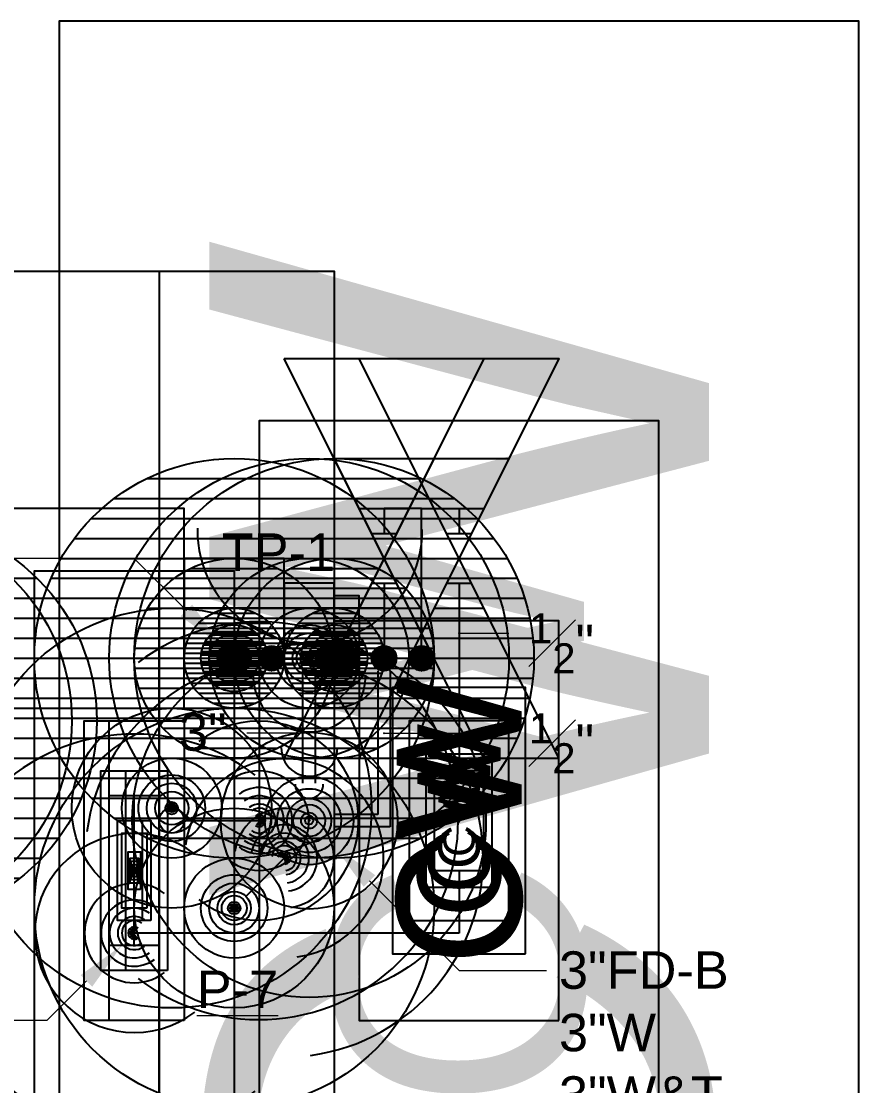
# Model space of a CAD drawing. Extents: x -6836 to 13740, y -142 to 3166.
# Drawn here: x 13639.4 to 13740, y 1196.7 to 1324.5 of the extents above; entities that cross this region are included whole.
import ezdxf
from ezdxf import colors
from ezdxf.entities.mleader import LeaderData, LeaderLine
from ezdxf.enums import TextEntityAlignment as Align
from ezdxf.math import Vec2, Vec3

# ---------------------------------------------------------------- set-up
doc = ezdxf.new("R2010")
doc.units = 0
doc.header["$LTSCALE"] = 18
doc.header["$MEASUREMENT"] = 0
doc.linetypes.add('VENT', pattern=[0.30000000000000004, 0.2, -0.1])
doc.layers.add('G-ANNO-TEXT', color=70, linetype='Continuous', lineweight=0)
for name, color, linetype in [('P-CW-N', 4, 'Continuous'), ('P-CW-N @ 1 (1)', 4, 'Continuous'), ('P-CW-N @ 1 (2)', 4, 'Continuous'), ('P-CW-N @ 12', 4, 'Continuous'), ('P-CW-N @ 128', 4, 'Continuous'), ('P-CW-N @ 16', 4, 'Continuous'), ('P-CW-N @ 192', 4, 'Continuous'), ('P-CW-N @ 2', 4, 'Continuous'), ('P-CW-N @ 24', 4, 'Continuous'), ('P-CW-N @ 384', 4, 'Continuous'), ('P-CW-N @ 4', 4, 'Continuous'), ('P-CW-N @ 48', 4, 'Continuous'), ('P-CW-N @ 64', 4, 'Continuous'), ('P-CW-N @ 768', 4, 'Continuous'), ('P-CW-N @ 8', 4, 'Continuous'), ('P-CW-N @ 96', 4, 'Continuous'), ('P-FIXT-N', 3, 'Continuous'), ('P-FIXT-N @ 1 (1)', 3, 'Continuous'), ('P-FIXT-N @ 1 (2)', 3, 'Continuous'), ('P-FIXT-N @ 12', 3, 'Continuous'), ('P-FIXT-N @ 128', 3, 'Continuous'), ('P-FIXT-N @ 16', 3, 'Continuous'), ('P-FIXT-N @ 192', 3, 'Continuous'), ('P-FIXT-N @ 2', 3, 'Continuous'), ('P-FIXT-N @ 24', 3, 'Continuous'), ('P-FIXT-N @ 384', 3, 'Continuous'), ('P-FIXT-N @ 4', 3, 'Continuous'), ('P-FIXT-N @ 48', 3, 'Continuous'), ('P-FIXT-N @ 64', 3, 'Continuous'), ('P-FIXT-N @ 768', 3, 'Continuous'), ('P-FIXT-N @ 8', 3, 'Continuous'), ('P-FIXT-N @ 96', 3, 'Continuous'), ('P-IW-N', 1, 'Continuous'), ('P-IW-N @ 1 (1)', 1, 'Continuous'), ('P-IW-N @ 1 (2)', 1, 'Continuous'), ('P-IW-N @ 12', 1, 'Continuous'), ('P-IW-N @ 128', 1, 'Continuous'), ('P-IW-N @ 16', 1, 'Continuous'), ('P-IW-N @ 192', 1, 'Continuous'), ('P-IW-N @ 2', 1, 'Continuous'), ('P-IW-N @ 24', 1, 'Continuous'), ('P-IW-N @ 384', 1, 'Continuous'), ('P-IW-N @ 4', 1, 'Continuous'), ('P-IW-N @ 48', 1, 'Continuous'), ('P-IW-N @ 64', 1, 'Continuous'), ('P-IW-N @ 768', 1, 'Continuous'), ('P-IW-N @ 8', 1, 'Continuous'), ('P-IW-N @ 96', 1, 'Continuous'), ('P-SAN-N', 6, 'Continuous'), ('P-SAN-N @ 1 (1)', 6, 'Continuous'), ('P-SAN-N @ 1 (2)', 6, 'Continuous'), ('P-SAN-N @ 12', 6, 'Continuous'), ('P-SAN-N @ 128', 6, 'Continuous'), ('P-SAN-N @ 16', 6, 'Continuous'), ('P-SAN-N @ 192', 6, 'Continuous'), ('P-SAN-N @ 2', 6, 'Continuous'), ('P-SAN-N @ 24', 6, 'Continuous'), ('P-SAN-N @ 384', 6, 'Continuous'), ('P-SAN-N @ 4', 6, 'Continuous'), ('P-SAN-N @ 48', 6, 'Continuous'), ('P-SAN-N @ 64', 6, 'Continuous'), ('P-SAN-N @ 768', 6, 'Continuous'), ('P-SAN-N @ 8', 6, 'Continuous'), ('P-SAN-N @ 96', 6, 'Continuous'), ('P-SANV-N', 5, 'VENT'), ('P-SANV-N @ 1 (1)', 5, 'VENT'), ('P-SANV-N @ 1 (2)', 5, 'VENT'), ('P-SANV-N @ 12', 5, 'VENT'), ('P-SANV-N @ 128', 5, 'VENT'), ('P-SANV-N @ 16', 5, 'VENT'), ('P-SANV-N @ 192', 5, 'VENT'), ('P-SANV-N @ 2', 5, 'VENT'), ('P-SANV-N @ 24', 5, 'VENT'), ('P-SANV-N @ 384', 5, 'VENT'), ('P-SANV-N @ 4', 5, 'VENT'), ('P-SANV-N @ 48', 5, 'VENT'), ('P-SANV-N @ 64', 5, 'VENT'), ('P-SANV-N @ 768', 5, 'VENT'), ('P-SANV-N @ 8', 5, 'VENT'), ('P-SANV-N @ 96', 5, 'VENT'), ('P-STRM-N', 2, 'Continuous'), ('P-STRM-N @ 1 (1)', 2, 'Continuous'), ('P-STRM-N @ 1 (2)', 2, 'Continuous'), ('P-STRM-N @ 12', 2, 'Continuous'), ('P-STRM-N @ 128', 2, 'Continuous'), ('P-STRM-N @ 16', 2, 'Continuous'), ('P-STRM-N @ 192', 2, 'Continuous'), ('P-STRM-N @ 2', 2, 'Continuous'), ('P-STRM-N @ 24', 2, 'Continuous'), ('P-STRM-N @ 384', 2, 'Continuous'), ('P-STRM-N @ 4', 2, 'Continuous'), ('P-STRM-N @ 48', 2, 'Continuous'), ('P-STRM-N @ 64', 2, 'Continuous'), ('P-STRM-N @ 768', 2, 'Continuous'), ('P-STRM-N @ 8', 2, 'Continuous'), ('P-STRM-N @ 96', 2, 'Continuous'), ('P-TP-N', 6, 'Continuous'), ('P-TP-N @ 1 (1)', 6, 'Continuous'), ('P-TP-N @ 1 (2)', 6, 'Continuous'), ('P-TP-N @ 12', 6, 'Continuous'), ('P-TP-N @ 128', 6, 'Continuous'), ('P-TP-N @ 16', 6, 'Continuous'), ('P-TP-N @ 192', 6, 'Continuous'), ('P-TP-N @ 2', 6, 'Continuous'), ('P-TP-N @ 24', 6, 'Continuous'), ('P-TP-N @ 384', 6, 'Continuous'), ('P-TP-N @ 4', 6, 'Continuous'), ('P-TP-N @ 48', 6, 'Continuous'), ('P-TP-N @ 64', 6, 'Continuous'), ('P-TP-N @ 768', 6, 'Continuous'), ('P-TP-N @ 8', 6, 'Continuous'), ('P-TP-N @ 96', 6, 'Continuous')]:
    doc.layers.add(name, color=color, linetype=linetype)
doc.styles.add('Arial', font='arial.ttf')
doc.styles.add('Arial Narrow', font='ARIALN.TTF')
doc.dimstyles.new('Loop048', dxfattribs={"dimscale": 0, "dimtxt": 0.09375, "dimasz": 0.03125, "dimexe": 0.0625, "dimexo": 0.0625, "dimgap": 0.09375, "dimtad": 1, "dimdec": 4, "dimzin": 3, "dimdsep": 46, "dimlunit": 4, "dimtxsty": 'Arial', "dimblk": 'OBLIQUE', "dimcen": 0.09375, "dimdle": 0.0625, "dimclrd": 256, "dimclre": 256, "dimclrt": 256, "dimadec": 4, "dimazin": 0, "dimtfac": 0.8, "dimtdec": 4, "dimtix": 1, "dimtofl": 0, "dimtmove": 1, "dimatfit": 0, "dimldrblk": 'LeaderNoteBlock', "dimfxl": 1, "dimfrac": 1, "dimtolj": 1, "dimtzin": 0, "dimlwd": -1, "dimlwe": -1, "dimarcsym": 0})

# ---------------------------------------------------------------- blocks, each defined once
blk = doc.blocks.new('*U36')
h = blk.add_hatch()
h.set_pattern_fill('ANSI31', color=256, scale=0.025, angle=135)
h.set_pattern_definition([(180, (0, 0), (-4.336808689942018e-19, -0.003125), [])])
edge = h.paths.add_edge_path()
edge.add_arc((-3.469446951953614e-18, -6.938893903907228e-18), 0.03125000000000001, 0, 360)
blk.add_circle((0, 0), 0.03125)
blk = doc.blocks.new('*U2567')
at = {"layer": 'P-SANV-N @ 1 (1)'}
blk.add_blockref('*U36', (13677, 1248), dxfattribs=at)
at = {"layer": 'P-SANV-N @ 1 (2)'}
blk.add_blockref('*U36', (13677, 1248), dxfattribs=at)
at = {"layer": 'P-SANV-N @ 12', "xscale": 12, "yscale": 12, "zscale": 12}
blk.add_blockref('*U36', (13677, 1248), dxfattribs=at)
at = {"layer": 'P-SANV-N @ 128', "xscale": 128, "yscale": 128, "zscale": 128}
blk.add_blockref('*U36', (13677, 1248), dxfattribs=at)
at = {"layer": 'P-SANV-N @ 16', "xscale": 16, "yscale": 16, "zscale": 16}
blk.add_blockref('*U36', (13677, 1248), dxfattribs=at)
at = {"layer": 'P-SANV-N @ 192', "xscale": 192, "yscale": 192, "zscale": 192}
blk.add_blockref('*U36', (13677, 1248), dxfattribs=at)
at = {"layer": 'P-SANV-N @ 2', "xscale": 2, "yscale": 2, "zscale": 2}
blk.add_blockref('*U36', (13677, 1248), dxfattribs=at)
at = {"layer": 'P-SANV-N @ 24', "xscale": 24, "yscale": 24, "zscale": 24}
blk.add_blockref('*U36', (13677, 1248), dxfattribs=at)
at = {"layer": 'P-SANV-N @ 384', "xscale": 384, "yscale": 384, "zscale": 384}
blk.add_blockref('*U36', (13677, 1248), dxfattribs=at)
at = {"layer": 'P-SANV-N @ 4', "xscale": 4, "yscale": 4, "zscale": 4}
blk.add_blockref('*U36', (13677, 1248), dxfattribs=at)
at = {"layer": 'P-SANV-N @ 48', "xscale": 48, "yscale": 48, "zscale": 48}
blk.add_blockref('*U36', (13678.5, 1248), dxfattribs=at)
at = {"layer": 'P-SANV-N @ 64', "xscale": 64, "yscale": 64, "zscale": 64}
blk.add_blockref('*U36', (13677, 1248), dxfattribs=at)
at = {"layer": 'P-SANV-N @ 768', "xscale": 768, "yscale": 768, "zscale": 768}
blk.add_blockref('*U36', (13677, 1248), dxfattribs=at)
at = {"layer": 'P-SANV-N @ 8', "xscale": 8, "yscale": 8, "zscale": 8}
blk.add_blockref('*U36', (13677, 1248), dxfattribs=at)
at = {"layer": 'P-SANV-N @ 96', "xscale": 96, "yscale": 96, "zscale": 96}
blk.add_blockref('*U36', (13677, 1248), dxfattribs=at)
blk = doc.blocks.new('*U2568')
at = {"layer": 'P-SAN-N @ 1 (1)'}
blk.add_blockref('*U36', (13665, 1248), dxfattribs=at)
at = {"layer": 'P-SAN-N @ 1 (2)'}
blk.add_blockref('*U36', (13665, 1248), dxfattribs=at)
at = {"layer": 'P-SAN-N @ 12', "xscale": 12, "yscale": 12, "zscale": 12}
blk.add_blockref('*U36', (13665, 1248), dxfattribs=at)
at = {"layer": 'P-SAN-N @ 128', "xscale": 128, "yscale": 128, "zscale": 128}
blk.add_blockref('*U36', (13665, 1248), dxfattribs=at)
at = {"layer": 'P-SAN-N @ 16', "xscale": 16, "yscale": 16, "zscale": 16}
blk.add_blockref('*U36', (13665, 1248), dxfattribs=at)
at = {"layer": 'P-SAN-N @ 192', "xscale": 192, "yscale": 192, "zscale": 192}
blk.add_blockref('*U36', (13665, 1248), dxfattribs=at)
at = {"layer": 'P-SAN-N @ 2', "xscale": 2, "yscale": 2, "zscale": 2}
blk.add_blockref('*U36', (13665, 1248), dxfattribs=at)
at = {"layer": 'P-SAN-N @ 24', "xscale": 24, "yscale": 24, "zscale": 24}
blk.add_blockref('*U36', (13665, 1248), dxfattribs=at)
at = {"layer": 'P-SAN-N @ 384', "xscale": 384, "yscale": 384, "zscale": 384}
blk.add_blockref('*U36', (13665, 1248), dxfattribs=at)
at = {"layer": 'P-SAN-N @ 4', "xscale": 4, "yscale": 4, "zscale": 4}
blk.add_blockref('*U36', (13665, 1248), dxfattribs=at)
at = {"layer": 'P-SAN-N @ 48', "xscale": 48, "yscale": 48, "zscale": 48}
blk.add_blockref('*U36', (13669.5, 1248), dxfattribs=at)
at = {"layer": 'P-SAN-N @ 64', "xscale": 64, "yscale": 64, "zscale": 64}
blk.add_blockref('*U36', (13665, 1248), dxfattribs=at)
at = {"layer": 'P-SAN-N @ 768', "xscale": 768, "yscale": 768, "zscale": 768}
blk.add_blockref('*U36', (13665, 1248), dxfattribs=at)
at = {"layer": 'P-SAN-N @ 8', "xscale": 8, "yscale": 8, "zscale": 8}
blk.add_blockref('*U36', (13665, 1248), dxfattribs=at)
at = {"layer": 'P-SAN-N @ 96', "xscale": 96, "yscale": 96, "zscale": 96}
blk.add_blockref('*U36', (13665, 1248), dxfattribs=at)
blk = doc.blocks.new('*U2569')
at = {"layer": 'P-CW-N @ 1 (1)'}
blk.add_blockref('*U36', (13624.5, 1240.5), dxfattribs=at)
at = {"layer": 'P-CW-N @ 1 (2)'}
blk.add_blockref('*U36', (13624.5, 1240.5), dxfattribs=at)
at = {"layer": 'P-CW-N @ 12', "xscale": 12, "yscale": 12, "zscale": 12}
blk.add_blockref('*U36', (13624.5, 1240.5), dxfattribs=at)
at = {"layer": 'P-CW-N @ 128', "xscale": 128, "yscale": 128, "zscale": 128}
blk.add_blockref('*U36', (13624.5, 1240.5), dxfattribs=at)
at = {"layer": 'P-CW-N @ 16', "xscale": 16, "yscale": 16, "zscale": 16}
blk.add_blockref('*U36', (13624.5, 1240.5), dxfattribs=at)
at = {"layer": 'P-CW-N @ 192', "xscale": 192, "yscale": 192, "zscale": 192}
blk.add_blockref('*U36', (13624.5, 1240.5), dxfattribs=at)
at = {"layer": 'P-CW-N @ 2', "xscale": 2, "yscale": 2, "zscale": 2}
blk.add_blockref('*U36', (13624.5, 1240.5), dxfattribs=at)
at = {"layer": 'P-CW-N @ 24', "xscale": 24, "yscale": 24, "zscale": 24}
blk.add_blockref('*U36', (13624.5, 1240.5), dxfattribs=at)
at = {"layer": 'P-CW-N @ 384', "xscale": 384, "yscale": 384, "zscale": 384}
blk.add_blockref('*U36', (13624.5, 1240.5), dxfattribs=at)
at = {"layer": 'P-CW-N @ 4', "xscale": 4, "yscale": 4, "zscale": 4}
blk.add_blockref('*U36', (13624.5, 1240.5), dxfattribs=at)
at = {"layer": 'P-CW-N @ 48', "xscale": 48, "yscale": 48, "zscale": 48}
blk.add_blockref('*U36', (13687.5, 1248), dxfattribs=at)
at = {"layer": 'P-CW-N @ 64', "xscale": 64, "yscale": 64, "zscale": 64}
blk.add_blockref('*U36', (13624.5, 1240.5), dxfattribs=at)
at = {"layer": 'P-CW-N @ 768', "xscale": 768, "yscale": 768, "zscale": 768}
blk.add_blockref('*U36', (13624.5, 1240.5), dxfattribs=at)
at = {"layer": 'P-CW-N @ 8', "xscale": 8, "yscale": 8, "zscale": 8}
blk.add_blockref('*U36', (13624.5, 1240.5), dxfattribs=at)
at = {"layer": 'P-CW-N @ 96', "xscale": 96, "yscale": 96, "zscale": 96}
blk.add_blockref('*U36', (13624.5, 1240.5), dxfattribs=at)
blk = doc.blocks.new('*U2570')
at = {"layer": 'P-STRM-N @ 1 (1)'}
blk.add_blockref('*U36', (13665, 1248), dxfattribs=at)
at = {"layer": 'P-STRM-N @ 1 (2)'}
blk.add_blockref('*U36', (13665, 1248), dxfattribs=at)
at = {"layer": 'P-STRM-N @ 12', "xscale": 12, "yscale": 12, "zscale": 12}
blk.add_blockref('*U36', (13665, 1248), dxfattribs=at)
at = {"layer": 'P-STRM-N @ 128', "xscale": 128, "yscale": 128, "zscale": 128}
blk.add_blockref('*U36', (13665, 1248), dxfattribs=at)
at = {"layer": 'P-STRM-N @ 16', "xscale": 16, "yscale": 16, "zscale": 16}
blk.add_blockref('*U36', (13665, 1248), dxfattribs=at)
at = {"layer": 'P-STRM-N @ 192', "xscale": 192, "yscale": 192, "zscale": 192}
blk.add_blockref('*U36', (13665, 1248), dxfattribs=at)
at = {"layer": 'P-STRM-N @ 2', "xscale": 2, "yscale": 2, "zscale": 2}
blk.add_blockref('*U36', (13665, 1248), dxfattribs=at)
at = {"layer": 'P-STRM-N @ 24', "xscale": 24, "yscale": 24, "zscale": 24}
blk.add_blockref('*U36', (13665, 1248), dxfattribs=at)
at = {"layer": 'P-STRM-N @ 384', "xscale": 384, "yscale": 384, "zscale": 384}
blk.add_blockref('*U36', (13665, 1248), dxfattribs=at)
at = {"layer": 'P-STRM-N @ 4', "xscale": 4, "yscale": 4, "zscale": 4}
blk.add_blockref('*U36', (13665, 1248), dxfattribs=at)
at = {"layer": 'P-STRM-N @ 48', "xscale": 48, "yscale": 48, "zscale": 48}
blk.add_blockref('*U36', (13665, 1248), dxfattribs=at)
at = {"layer": 'P-STRM-N @ 64', "xscale": 64, "yscale": 64, "zscale": 64}
blk.add_blockref('*U36', (13665, 1248), dxfattribs=at)
at = {"layer": 'P-STRM-N @ 768', "xscale": 768, "yscale": 768, "zscale": 768}
blk.add_blockref('*U36', (13665, 1248), dxfattribs=at)
at = {"layer": 'P-STRM-N @ 8', "xscale": 8, "yscale": 8, "zscale": 8}
blk.add_blockref('*U36', (13665, 1248), dxfattribs=at)
at = {"layer": 'P-STRM-N @ 96', "xscale": 96, "yscale": 96, "zscale": 96}
blk.add_blockref('*U36', (13665, 1248), dxfattribs=at)
blk = doc.blocks.new('*U41')
blk.add_circle((0, 0), 0.03125)
blk = doc.blocks.new('*U2571')
at = {"layer": 'P-SAN-N @ 1 (1)'}
blk.add_blockref('*U41', (13674, 1248), dxfattribs=at)
at = {"layer": 'P-SAN-N @ 1 (2)'}
blk.add_blockref('*U41', (13674, 1248), dxfattribs=at)
at = {"layer": 'P-SAN-N @ 12', "xscale": 12, "yscale": 12, "zscale": 12}
blk.add_blockref('*U41', (13674, 1248), dxfattribs=at)
at = {"layer": 'P-SAN-N @ 128', "xscale": 128, "yscale": 128, "zscale": 128}
blk.add_blockref('*U41', (13674, 1248), dxfattribs=at)
at = {"layer": 'P-SAN-N @ 16', "xscale": 16, "yscale": 16, "zscale": 16}
blk.add_blockref('*U41', (13674, 1248), dxfattribs=at)
at = {"layer": 'P-SAN-N @ 192', "xscale": 192, "yscale": 192, "zscale": 192}
blk.add_blockref('*U41', (13674, 1248), dxfattribs=at)
at = {"layer": 'P-SAN-N @ 2', "xscale": 2, "yscale": 2, "zscale": 2}
blk.add_blockref('*U41', (13674, 1248), dxfattribs=at)
at = {"layer": 'P-SAN-N @ 24', "xscale": 24, "yscale": 24, "zscale": 24}
blk.add_blockref('*U41', (13674, 1248), dxfattribs=at)
at = {"layer": 'P-SAN-N @ 384', "xscale": 384, "yscale": 384, "zscale": 384}
blk.add_blockref('*U41', (13674, 1248), dxfattribs=at)
at = {"layer": 'P-SAN-N @ 4', "xscale": 4, "yscale": 4, "zscale": 4}
blk.add_blockref('*U41', (13674, 1248), dxfattribs=at)
at = {"layer": 'P-SAN-N @ 48', "xscale": 48, "yscale": 48, "zscale": 48}
blk.add_blockref('*U41', (13674, 1248), dxfattribs=at)
at = {"layer": 'P-SAN-N @ 64', "xscale": 64, "yscale": 64, "zscale": 64}
blk.add_blockref('*U41', (13674, 1248), dxfattribs=at)
at = {"layer": 'P-SAN-N @ 768', "xscale": 768, "yscale": 768, "zscale": 768}
blk.add_blockref('*U41', (13674, 1248), dxfattribs=at)
at = {"layer": 'P-SAN-N @ 8', "xscale": 8, "yscale": 8, "zscale": 8}
blk.add_blockref('*U41', (13674, 1248), dxfattribs=at)
at = {"layer": 'P-SAN-N @ 96', "xscale": 96, "yscale": 96, "zscale": 96}
blk.add_blockref('*U41', (13674, 1248), dxfattribs=at)
blk = doc.blocks.new('*U77')
at = {"linetype": 'Continuous'}
blk.add_circle((0, 0), 0.05530674364832543, dxfattribs=at)
at = {"color": 7, "linetype": 'Continuous'}
blk.add_circle((0, 0), 0.01, dxfattribs=at)
at = {"linetype": 'Continuous'}
blk.add_arc((0.09071332113109419, -0.0002171864726978461), 0.03515625, 88.77827234710062, 270.5138053118596, dxfattribs=at)
blk = doc.blocks.new('*U2572')
at = {"layer": 'P-SAN-N @ 1 (1)', "rotation": 89.99999999999999}
blk.add_blockref('*U77', (13674, 1228.5), dxfattribs=at)
at = {"layer": 'P-SAN-N @ 192', "xscale": 192, "yscale": 192, "zscale": 192, "rotation": 89.99999999999999}
blk.add_blockref('*U77', (13674, 1228.5), dxfattribs=at)
at = {"layer": 'P-SAN-N @ 384', "xscale": 384, "yscale": 384, "zscale": 384, "rotation": 89.99999999999999}
blk.add_blockref('*U77', (13674, 1228.5), dxfattribs=at)
at = {"layer": 'P-SAN-N @ 48', "xscale": 48, "yscale": 48, "zscale": 48, "rotation": 90}
blk.add_blockref('*U77', (13674, 1228.5), dxfattribs=at)
at = {"layer": 'P-SAN-N @ 96', "xscale": 96, "yscale": 96, "zscale": 96, "rotation": 89.99999999999999}
blk.add_blockref('*U77', (13674, 1228.5), dxfattribs=at)
blk = doc.blocks.new('*U79')
h = blk.add_hatch()
h.set_pattern_fill('_USER', scale=0.03125, pattern_type=0)
h.set_pattern_definition([(0, (-0.09375, -0.03125), (0, 0.03125), [])])
h.paths.add_polyline_path([(0.09375, 0.03125), (-0.09375, 0.03125), (-0.09375, -0.03125), (0.09375, -0.03125)])
blk.add_lwpolyline([(-0.09375, -0.03125), (-0.09375, 0.03125), (0.09375, 0.03125), (0.09375, -0.03125), (-0.09375, -0.03125)])
blk = doc.blocks.new('*U2573')
at = {"layer": 'P-FIXT-N @ 1 (1)', "rotation": 90}
blk.add_blockref('*U79', (13653, 1222.5), dxfattribs=at)
at = {"layer": 'P-FIXT-N @ 1 (2)', "rotation": 89.99999999999999}
blk.add_blockref('*U79', (13653, 1222.5), dxfattribs=at)
at = {"layer": 'P-FIXT-N @ 12', "xscale": 12, "yscale": 12, "zscale": 12, "rotation": 89.99999999999999}
blk.add_blockref('*U79', (13653, 1222.5), dxfattribs=at)
at = {"layer": 'P-FIXT-N @ 128', "xscale": 128, "yscale": 128, "zscale": 128, "rotation": 89.99999999999999}
blk.add_blockref('*U79', (13653, 1222.5), dxfattribs=at)
at = {"layer": 'P-FIXT-N @ 16', "xscale": 16, "yscale": 16, "zscale": 16, "rotation": 89.99999999999999}
blk.add_blockref('*U79', (13653, 1222.5), dxfattribs=at)
at = {"layer": 'P-FIXT-N @ 192', "xscale": 192.0000000000001, "yscale": 192.0000000000001, "zscale": 192.0000000000001, "rotation": 89.99999999999999}
blk.add_blockref('*U79', (13653, 1222.5), dxfattribs=at)
at = {"layer": 'P-FIXT-N @ 2', "xscale": 2, "yscale": 2, "zscale": 2, "rotation": 89.99999999999999}
blk.add_blockref('*U79', (13653, 1222.5), dxfattribs=at)
at = {"layer": 'P-FIXT-N @ 24', "xscale": 24.00000000000001, "yscale": 24.00000000000001, "zscale": 24.00000000000001, "rotation": 89.99999999999999}
blk.add_blockref('*U79', (13653, 1222.5), dxfattribs=at)
at = {"layer": 'P-FIXT-N @ 384', "xscale": 384.0000000000001, "yscale": 384.0000000000001, "zscale": 384.0000000000001, "rotation": 89.99999999999999}
blk.add_blockref('*U79', (13653, 1222.5), dxfattribs=at)
at = {"layer": 'P-FIXT-N @ 4', "xscale": 4.000000000000001, "yscale": 4.000000000000001, "zscale": 4.000000000000001, "rotation": 89.99999999999999}
blk.add_blockref('*U79', (13653, 1222.5), dxfattribs=at)
at = {"layer": 'P-FIXT-N @ 48', "xscale": 48.00000000000001, "yscale": 48.00000000000001, "zscale": 48.00000000000001, "rotation": 89.99999999999999}
blk.add_blockref('*U79', (13653, 1222.5), dxfattribs=at)
at = {"layer": 'P-FIXT-N @ 64', "xscale": 64.00000000000001, "yscale": 64.00000000000001, "zscale": 64.00000000000001, "rotation": 89.99999999999999}
blk.add_blockref('*U79', (13653, 1222.5), dxfattribs=at)
at = {"layer": 'P-FIXT-N @ 768', "xscale": 768.0000000000002, "yscale": 768.0000000000002, "zscale": 768.0000000000002, "rotation": 89.99999999999999}
blk.add_blockref('*U79', (13653, 1222.5), dxfattribs=at)
at = {"layer": 'P-FIXT-N @ 8', "xscale": 8.000000000000002, "yscale": 8.000000000000002, "zscale": 8.000000000000002, "rotation": 89.99999999999999}
blk.add_blockref('*U79', (13653, 1222.5), dxfattribs=at)
at = {"layer": 'P-FIXT-N @ 96', "xscale": 96.00000000000003, "yscale": 96.00000000000003, "zscale": 96.00000000000003, "rotation": 89.99999999999999}
blk.add_blockref('*U79', (13653, 1222.5), dxfattribs=at)
blk = doc.blocks.new('*U3')
at = {"linetype": 'Continuous'}
blk.add_arc((0, 0), 0.03111555437015312, 232.5669694738212, 127.4330305261797, dxfattribs=at)
blk = doc.blocks.new('*U2574')
at = {"layer": 'P-CW-N @ 1 (1)', "rotation": 180}
blk.add_blockref('*U3', (13653, 1215), dxfattribs=at)
at = {"layer": 'P-CW-N @ 1 (2)', "rotation": 180}
blk.add_blockref('*U3', (13653, 1215), dxfattribs=at)
at = {"layer": 'P-CW-N @ 12', "xscale": 12, "yscale": 12, "zscale": 12, "rotation": 180}
blk.add_blockref('*U3', (13653, 1215), dxfattribs=at)
at = {"layer": 'P-CW-N @ 128', "xscale": 128, "yscale": 128, "zscale": 128, "rotation": 180}
blk.add_blockref('*U3', (13653, 1215), dxfattribs=at)
at = {"layer": 'P-CW-N @ 16', "xscale": 16, "yscale": 16, "zscale": 16, "rotation": 180}
blk.add_blockref('*U3', (13653, 1215), dxfattribs=at)
at = {"layer": 'P-CW-N @ 192', "xscale": 192, "yscale": 192, "zscale": 192, "rotation": 180}
blk.add_blockref('*U3', (13653, 1215), dxfattribs=at)
at = {"layer": 'P-CW-N @ 2', "xscale": 2, "yscale": 2, "zscale": 2, "rotation": 180}
blk.add_blockref('*U3', (13653, 1215), dxfattribs=at)
at = {"layer": 'P-CW-N @ 24', "xscale": 24, "yscale": 24, "zscale": 24, "rotation": 180}
blk.add_blockref('*U3', (13653, 1215), dxfattribs=at)
at = {"layer": 'P-CW-N @ 384', "xscale": 384, "yscale": 384, "zscale": 384, "rotation": 180}
blk.add_blockref('*U3', (13653, 1215), dxfattribs=at)
at = {"layer": 'P-CW-N @ 4', "xscale": 4, "yscale": 4, "zscale": 4, "rotation": 180}
blk.add_blockref('*U3', (13653, 1215), dxfattribs=at)
at = {"layer": 'P-CW-N @ 48', "xscale": 48, "yscale": 48, "zscale": 48, "rotation": 180}
blk.add_blockref('*U3', (13653, 1215), dxfattribs=at)
at = {"layer": 'P-CW-N @ 64', "xscale": 64, "yscale": 64, "zscale": 64, "rotation": 180}
blk.add_blockref('*U3', (13653, 1215), dxfattribs=at)
at = {"layer": 'P-CW-N @ 768', "xscale": 768, "yscale": 768, "zscale": 768, "rotation": 180}
blk.add_blockref('*U3', (13653, 1215), dxfattribs=at)
at = {"layer": 'P-CW-N @ 8', "xscale": 8, "yscale": 8, "zscale": 8, "rotation": 180}
blk.add_blockref('*U3', (13653, 1215), dxfattribs=at)
at = {"layer": 'P-CW-N @ 96', "xscale": 96, "yscale": 96, "zscale": 96, "rotation": 180}
blk.add_blockref('*U3', (13653, 1215), dxfattribs=at)
blk = doc.blocks.new('*U2575')
at = {"layer": 'P-TP-N @ 1 (1)'}
blk.add_blockref('*U36', (13621.5, 1240.5), dxfattribs=at)
at = {"layer": 'P-TP-N @ 1 (2)'}
blk.add_blockref('*U36', (13621.5, 1240.5), dxfattribs=at)
at = {"layer": 'P-TP-N @ 12', "xscale": 12, "yscale": 12, "zscale": 12}
blk.add_blockref('*U36', (13621.5, 1240.5), dxfattribs=at)
at = {"layer": 'P-TP-N @ 128', "xscale": 128, "yscale": 128, "zscale": 128}
blk.add_blockref('*U36', (13621.5, 1240.5), dxfattribs=at)
at = {"layer": 'P-TP-N @ 16', "xscale": 16, "yscale": 16, "zscale": 16}
blk.add_blockref('*U36', (13621.5, 1240.5), dxfattribs=at)
at = {"layer": 'P-TP-N @ 192', "xscale": 192, "yscale": 192, "zscale": 192}
blk.add_blockref('*U36', (13621.5, 1240.5), dxfattribs=at)
at = {"layer": 'P-TP-N @ 2', "xscale": 2, "yscale": 2, "zscale": 2}
blk.add_blockref('*U36', (13621.5, 1240.5), dxfattribs=at)
at = {"layer": 'P-TP-N @ 24', "xscale": 24, "yscale": 24, "zscale": 24}
blk.add_blockref('*U36', (13621.5, 1240.5), dxfattribs=at)
at = {"layer": 'P-TP-N @ 384', "xscale": 384, "yscale": 384, "zscale": 384}
blk.add_blockref('*U36', (13621.5, 1240.5), dxfattribs=at)
at = {"layer": 'P-TP-N @ 4', "xscale": 4, "yscale": 4, "zscale": 4}
blk.add_blockref('*U36', (13621.5, 1240.5), dxfattribs=at)
at = {"layer": 'P-TP-N @ 48', "xscale": 48, "yscale": 48, "zscale": 48}
blk.add_blockref('*U36', (13683, 1248), dxfattribs=at)
at = {"layer": 'P-TP-N @ 64', "xscale": 64, "yscale": 64, "zscale": 64}
blk.add_blockref('*U36', (13621.5, 1240.5), dxfattribs=at)
at = {"layer": 'P-TP-N @ 768', "xscale": 768, "yscale": 768, "zscale": 768}
blk.add_blockref('*U36', (13621.5, 1240.5), dxfattribs=at)
at = {"layer": 'P-TP-N @ 8', "xscale": 8, "yscale": 8, "zscale": 8}
blk.add_blockref('*U36', (13621.5, 1240.5), dxfattribs=at)
at = {"layer": 'P-TP-N @ 96', "xscale": 96, "yscale": 96, "zscale": 96}
blk.add_blockref('*U36', (13621.5, 1240.5), dxfattribs=at)
blk = doc.blocks.new('PLMB BALL VALVES')
at = {"linetype": 'Continuous'}
blk.add_lwpolyline([(-0.06249999999977263, -0.03124999999991473), (-0.06249999999977263, 0.03124999999991463), (0.0625, -0.03124999999991473), (0.0625, 0.03124999999991472), (-0.06249999999977263, -0.03124999999991473)], dxfattribs=at)
blk = doc.blocks.new('*U2576')
at = {"layer": 'P-CW-N @ 1 (1)', "rotation": 270}
blk.add_blockref('PLMB BALL VALVES', (13683, 1260), dxfattribs=at)
at = {"layer": 'P-CW-N @ 192', "xscale": 192, "yscale": 192, "zscale": 192, "rotation": 270}
blk.add_blockref('PLMB BALL VALVES', (13683, 1260), dxfattribs=at)
at = {"layer": 'P-CW-N @ 384', "xscale": 384, "yscale": 384, "zscale": 384, "rotation": 270}
blk.add_blockref('PLMB BALL VALVES', (13683, 1260), dxfattribs=at)
at = {"layer": 'P-CW-N @ 48', "xscale": 48, "yscale": 48, "zscale": 48, "rotation": 270}
blk.add_blockref('PLMB BALL VALVES', (13683, 1260), dxfattribs=at)
at = {"layer": 'P-CW-N @ 96', "xscale": 96, "yscale": 96, "zscale": 96, "rotation": 270}
blk.add_blockref('PLMB BALL VALVES', (13683, 1260), dxfattribs=at)
blk = doc.blocks.new('*U2577')
at = {"layer": 'P-CW-N @ 1 (1)', "rotation": 270}
blk.add_blockref('PLMB BALL VALVES', (13692, 1260), dxfattribs=at)
at = {"layer": 'P-CW-N @ 192', "xscale": 192, "yscale": 192, "zscale": 192, "rotation": 270}
blk.add_blockref('PLMB BALL VALVES', (13692, 1260), dxfattribs=at)
at = {"layer": 'P-CW-N @ 384', "xscale": 384, "yscale": 384, "zscale": 384, "rotation": 270}
blk.add_blockref('PLMB BALL VALVES', (13692, 1260), dxfattribs=at)
at = {"layer": 'P-CW-N @ 48', "xscale": 48, "yscale": 48, "zscale": 48, "rotation": 270}
blk.add_blockref('PLMB BALL VALVES', (13692, 1260), dxfattribs=at)
at = {"layer": 'P-CW-N @ 96', "xscale": 96, "yscale": 96, "zscale": 96, "rotation": 270}
blk.add_blockref('PLMB BALL VALVES', (13692, 1260), dxfattribs=at)
blk = doc.blocks.new('Flow Switch')
at = {"linetype": 'Continuous'}
blk.add_line((0, 0), (0, 0.0625), dxfattribs=at)
blk.add_lwpolyline([(-0.03125, 0.125), (-0.03125, 0.0625), (0.03125, 0.0625), (0.03125, 0.125)], close=True, dxfattribs=at)
at = {"layer": 'G-ANNO-TEXT', "style": 'Arial Narrow', "flags": 12}
blk.add_attdef('X', (0.05045124232403764, 0.0625), '', height=0.078125, dxfattribs=at)
blk = doc.blocks.new('*U2578')
at = {"layer": 'P-CW-N @ 1 (1)', "rotation": 89.99999999999999}
blk.add_blockref('Flow Switch', (13683, 1254), dxfattribs=at)
at = {"layer": 'P-CW-N @ 192', "xscale": 192, "yscale": 192, "zscale": 192, "rotation": 89.99999999999999}
blk.add_blockref('Flow Switch', (13683, 1254), dxfattribs=at)
at = {"layer": 'P-CW-N @ 384', "xscale": 384, "yscale": 384, "zscale": 384, "rotation": 89.99999999999999}
blk.add_blockref('Flow Switch', (13683, 1254), dxfattribs=at)
at = {"layer": 'P-CW-N @ 48', "xscale": 48, "yscale": 48, "zscale": 48, "rotation": 90}
blk.add_blockref('Flow Switch', (13683, 1254), dxfattribs=at)
at = {"layer": 'P-CW-N @ 96', "xscale": 96, "yscale": 96, "zscale": 96, "rotation": 89.99999999999999}
blk.add_blockref('Flow Switch', (13683, 1254), dxfattribs=at)
blk = doc.blocks.new('*U2579')
at = {"layer": 'P-IW-N @ 1 (1)'}
blk.add_blockref('*U41', (13665, 1218), dxfattribs=at)
at = {"layer": 'P-IW-N @ 1 (2)'}
blk.add_blockref('*U41', (13665, 1218), dxfattribs=at)
at = {"layer": 'P-IW-N @ 12', "xscale": 12, "yscale": 12, "zscale": 12}
blk.add_blockref('*U41', (13665, 1218), dxfattribs=at)
at = {"layer": 'P-IW-N @ 128', "xscale": 128, "yscale": 128, "zscale": 128}
blk.add_blockref('*U41', (13665, 1218), dxfattribs=at)
at = {"layer": 'P-IW-N @ 16', "xscale": 16, "yscale": 16, "zscale": 16}
blk.add_blockref('*U41', (13665, 1218), dxfattribs=at)
at = {"layer": 'P-IW-N @ 192', "xscale": 192, "yscale": 192, "zscale": 192}
blk.add_blockref('*U41', (13665, 1218), dxfattribs=at)
at = {"layer": 'P-IW-N @ 2', "xscale": 2, "yscale": 2, "zscale": 2}
blk.add_blockref('*U41', (13665, 1218), dxfattribs=at)
at = {"layer": 'P-IW-N @ 24', "xscale": 24, "yscale": 24, "zscale": 24}
blk.add_blockref('*U41', (13665, 1218), dxfattribs=at)
at = {"layer": 'P-IW-N @ 384', "xscale": 384, "yscale": 384, "zscale": 384}
blk.add_blockref('*U41', (13665, 1218), dxfattribs=at)
at = {"layer": 'P-IW-N @ 4', "xscale": 4, "yscale": 4, "zscale": 4}
blk.add_blockref('*U41', (13665, 1218), dxfattribs=at)
at = {"layer": 'P-IW-N @ 48', "xscale": 48, "yscale": 48, "zscale": 48}
blk.add_blockref('*U41', (13665, 1218), dxfattribs=at)
at = {"layer": 'P-IW-N @ 64', "xscale": 64, "yscale": 64, "zscale": 64}
blk.add_blockref('*U41', (13665, 1218), dxfattribs=at)
at = {"layer": 'P-IW-N @ 768', "xscale": 768, "yscale": 768, "zscale": 768}
blk.add_blockref('*U41', (13665, 1218), dxfattribs=at)
at = {"layer": 'P-IW-N @ 8', "xscale": 8, "yscale": 8, "zscale": 8}
blk.add_blockref('*U41', (13665, 1218), dxfattribs=at)
at = {"layer": 'P-IW-N @ 96', "xscale": 96, "yscale": 96, "zscale": 96}
blk.add_blockref('*U41', (13665, 1218), dxfattribs=at)
blk = doc.blocks.new('*U2580')
at = {"layer": 'P-IW-N @ 1 (1)'}
blk.add_blockref('*U41', (13657.5, 1230), dxfattribs=at)
at = {"layer": 'P-IW-N @ 1 (2)'}
blk.add_blockref('*U41', (13657.5, 1230), dxfattribs=at)
at = {"layer": 'P-IW-N @ 12', "xscale": 12, "yscale": 12, "zscale": 12}
blk.add_blockref('*U41', (13657.5, 1230), dxfattribs=at)
at = {"layer": 'P-IW-N @ 128', "xscale": 128, "yscale": 128, "zscale": 128}
blk.add_blockref('*U41', (13657.5, 1230), dxfattribs=at)
at = {"layer": 'P-IW-N @ 16', "xscale": 16, "yscale": 16, "zscale": 16}
blk.add_blockref('*U41', (13657.5, 1230), dxfattribs=at)
at = {"layer": 'P-IW-N @ 192', "xscale": 192, "yscale": 192, "zscale": 192}
blk.add_blockref('*U41', (13657.5, 1230), dxfattribs=at)
at = {"layer": 'P-IW-N @ 2', "xscale": 2, "yscale": 2, "zscale": 2}
blk.add_blockref('*U41', (13657.5, 1230), dxfattribs=at)
at = {"layer": 'P-IW-N @ 24', "xscale": 24, "yscale": 24, "zscale": 24}
blk.add_blockref('*U41', (13657.5, 1230), dxfattribs=at)
at = {"layer": 'P-IW-N @ 384', "xscale": 384, "yscale": 384, "zscale": 384}
blk.add_blockref('*U41', (13657.5, 1230), dxfattribs=at)
at = {"layer": 'P-IW-N @ 4', "xscale": 4, "yscale": 4, "zscale": 4}
blk.add_blockref('*U41', (13657.5, 1230), dxfattribs=at)
at = {"layer": 'P-IW-N @ 48', "xscale": 48, "yscale": 48, "zscale": 48}
blk.add_blockref('*U41', (13657.5, 1228.5), dxfattribs=at)
at = {"layer": 'P-IW-N @ 64', "xscale": 64, "yscale": 64, "zscale": 64}
blk.add_blockref('*U41', (13657.5, 1230), dxfattribs=at)
at = {"layer": 'P-IW-N @ 768', "xscale": 768, "yscale": 768, "zscale": 768}
blk.add_blockref('*U41', (13657.5, 1230), dxfattribs=at)
at = {"layer": 'P-IW-N @ 8', "xscale": 8, "yscale": 8, "zscale": 8}
blk.add_blockref('*U41', (13657.5, 1230), dxfattribs=at)
at = {"layer": 'P-IW-N @ 96', "xscale": 96, "yscale": 96, "zscale": 96}
blk.add_blockref('*U41', (13657.5, 1230), dxfattribs=at)
blk = doc.blocks.new('*U2581')
at = {"layer": 'P-IW-N @ 1 (1)'}
blk.add_blockref('*U3', (13668, 1228.5), dxfattribs=at)
at = {"layer": 'P-IW-N @ 1 (2)'}
blk.add_blockref('*U3', (13668, 1228.5), dxfattribs=at)
at = {"layer": 'P-IW-N @ 12', "xscale": 12, "yscale": 12, "zscale": 12}
blk.add_blockref('*U3', (13668, 1228.5), dxfattribs=at)
at = {"layer": 'P-IW-N @ 128', "xscale": 128, "yscale": 128, "zscale": 128}
blk.add_blockref('*U3', (13668, 1228.5), dxfattribs=at)
at = {"layer": 'P-IW-N @ 16', "xscale": 16, "yscale": 16, "zscale": 16}
blk.add_blockref('*U3', (13668, 1228.5), dxfattribs=at)
at = {"layer": 'P-IW-N @ 192', "xscale": 192, "yscale": 192, "zscale": 192}
blk.add_blockref('*U3', (13668, 1228.5), dxfattribs=at)
at = {"layer": 'P-IW-N @ 2', "xscale": 2, "yscale": 2, "zscale": 2}
blk.add_blockref('*U3', (13668, 1228.5), dxfattribs=at)
at = {"layer": 'P-IW-N @ 24', "xscale": 24, "yscale": 24, "zscale": 24}
blk.add_blockref('*U3', (13668, 1228.5), dxfattribs=at)
at = {"layer": 'P-IW-N @ 384', "xscale": 384, "yscale": 384, "zscale": 384}
blk.add_blockref('*U3', (13668, 1228.5), dxfattribs=at)
at = {"layer": 'P-IW-N @ 4', "xscale": 4, "yscale": 4, "zscale": 4}
blk.add_blockref('*U3', (13668, 1228.5), dxfattribs=at)
at = {"layer": 'P-IW-N @ 48', "xscale": 48, "yscale": 48, "zscale": 48}
blk.add_blockref('*U3', (13668, 1228.5), dxfattribs=at)
at = {"layer": 'P-IW-N @ 64', "xscale": 64, "yscale": 64, "zscale": 64}
blk.add_blockref('*U3', (13668, 1228.5), dxfattribs=at)
at = {"layer": 'P-IW-N @ 768', "xscale": 768, "yscale": 768, "zscale": 768}
blk.add_blockref('*U3', (13668, 1228.5), dxfattribs=at)
at = {"layer": 'P-IW-N @ 8', "xscale": 8, "yscale": 8, "zscale": 8}
blk.add_blockref('*U3', (13668, 1228.5), dxfattribs=at)
at = {"layer": 'P-IW-N @ 96', "xscale": 96, "yscale": 96, "zscale": 96}
blk.add_blockref('*U3', (13668, 1228.5), dxfattribs=at)
blk = doc.blocks.new('*U2582')
at = {"layer": 'P-IW-N @ 1 (1)', "rotation": 44.99999999999999}
blk.add_blockref('*U3', (13671, 1224), dxfattribs=at)
at = {"layer": 'P-IW-N @ 1 (2)', "rotation": 44.99999999999999}
blk.add_blockref('*U3', (13671, 1224), dxfattribs=at)
at = {"layer": 'P-IW-N @ 12', "xscale": 12, "yscale": 12, "zscale": 12, "rotation": 44.99999999999999}
blk.add_blockref('*U3', (13671, 1224), dxfattribs=at)
at = {"layer": 'P-IW-N @ 128', "xscale": 128, "yscale": 128, "zscale": 128, "rotation": 44.99999999999999}
blk.add_blockref('*U3', (13671, 1224), dxfattribs=at)
at = {"layer": 'P-IW-N @ 16', "xscale": 16, "yscale": 16, "zscale": 16, "rotation": 44.99999999999999}
blk.add_blockref('*U3', (13671, 1224), dxfattribs=at)
at = {"layer": 'P-IW-N @ 192', "xscale": 192, "yscale": 192, "zscale": 192, "rotation": 44.99999999999999}
blk.add_blockref('*U3', (13671, 1224), dxfattribs=at)
at = {"layer": 'P-IW-N @ 2', "xscale": 2, "yscale": 2, "zscale": 2, "rotation": 44.99999999999999}
blk.add_blockref('*U3', (13671, 1224), dxfattribs=at)
at = {"layer": 'P-IW-N @ 24', "xscale": 24, "yscale": 24, "zscale": 24, "rotation": 44.99999999999999}
blk.add_blockref('*U3', (13671, 1224), dxfattribs=at)
at = {"layer": 'P-IW-N @ 384', "xscale": 383.9999999999999, "yscale": 383.9999999999999, "zscale": 383.9999999999999, "rotation": 44.99999999999999}
blk.add_blockref('*U3', (13671, 1224), dxfattribs=at)
at = {"layer": 'P-IW-N @ 4', "xscale": 4, "yscale": 4, "zscale": 4, "rotation": 44.99999999999999}
blk.add_blockref('*U3', (13671, 1224), dxfattribs=at)
at = {"layer": 'P-IW-N @ 48', "xscale": 47.99999999999999, "yscale": 47.99999999999999, "zscale": 47.99999999999999, "rotation": 44.99999999999999}
blk.add_blockref('*U3', (13671, 1224), dxfattribs=at)
at = {"layer": 'P-IW-N @ 64', "xscale": 64, "yscale": 64, "zscale": 64, "rotation": 44.99999999999999}
blk.add_blockref('*U3', (13671, 1224), dxfattribs=at)
at = {"layer": 'P-IW-N @ 768', "xscale": 767.9999999999999, "yscale": 767.9999999999999, "zscale": 767.9999999999999, "rotation": 44.99999999999999}
blk.add_blockref('*U3', (13671, 1224), dxfattribs=at)
at = {"layer": 'P-IW-N @ 8', "xscale": 8, "yscale": 8, "zscale": 8, "rotation": 44.99999999999999}
blk.add_blockref('*U3', (13671, 1224), dxfattribs=at)
at = {"layer": 'P-IW-N @ 96', "xscale": 95.99999999999999, "yscale": 95.99999999999999, "zscale": 95.99999999999999, "rotation": 44.99999999999999}
blk.add_blockref('*U3', (13671, 1224), dxfattribs=at)
blk = doc.blocks.new('_Oblique')
at = {"color": 0, "linetype": 'ByBlock', "lineweight": -2}
blk.add_line((-0.5, -0.5), (0.5, 0.5), dxfattribs=at)
blk = doc.blocks.new('LeaderNoteBlock')
blk.add_ellipse((0, 0), major_axis=(1, -1.836909530733566e-16), ratio=0.2499999999998295, start_param=5.387520513321723, end_param=10.32044275462724)
blk = doc.blocks.new('*U17')
at = {"layer": 'DEFPOINTS'}
blk.add_lwpolyline([(-0.125, -0.0625), (0.125, -0.0625), (0.125, 0.0625), (-0.125, 0.0625)], close=True, dxfattribs=at)
at = {"style": 'Arial'}
blk.add_text('CW', height=0.078125, dxfattribs=at).set_placement((-3.686292673615752e-17, 2.775557561562891e-17), align=Align.MIDDLE)
blk = doc.blocks.new('*U2585')
at = {"layer": 'P-CW-N @ 1 (1)', "linetype": 'ByBlock', "lineweight": -2, "rotation": 90}
blk.add_blockref('*U17', (13692, 1228.5), dxfattribs=at)
at = {"layer": 'P-CW-N @ 1 (2)', "linetype": 'ByBlock', "lineweight": -2, "rotation": 89.99999999999999}
blk.add_blockref('*U17', (13692, 1228.5), dxfattribs=at)
at = {"layer": 'P-CW-N @ 128', "linetype": 'ByBlock', "lineweight": -2, "xscale": 128, "yscale": 128, "zscale": 128, "rotation": 89.99999999999999}
blk.add_blockref('*U17', (13692, 1228.5), dxfattribs=at)
at = {"layer": 'P-CW-N @ 192', "linetype": 'ByBlock', "lineweight": -2, "xscale": 192.0000000000001, "yscale": 192.0000000000001, "zscale": 192.0000000000001, "rotation": 89.99999999999999}
blk.add_blockref('*U17', (13692, 1228.5), dxfattribs=at)
at = {"layer": 'P-CW-N @ 384', "linetype": 'ByBlock', "lineweight": -2, "xscale": 384.0000000000001, "yscale": 384.0000000000001, "zscale": 384.0000000000001, "rotation": 89.99999999999999}
blk.add_blockref('*U17', (13692, 1228.5), dxfattribs=at)
at = {"layer": 'P-CW-N @ 48', "linetype": 'ByBlock', "lineweight": -2, "xscale": 48.00000000000001, "yscale": 48.00000000000001, "zscale": 48.00000000000001, "rotation": 89.99999999999999}
blk.add_blockref('*U17', (13692, 1228.5), dxfattribs=at)
at = {"layer": 'P-CW-N @ 64', "linetype": 'ByBlock', "lineweight": -2, "xscale": 64.00000000000001, "yscale": 64.00000000000001, "zscale": 64.00000000000001, "rotation": 89.99999999999999}
blk.add_blockref('*U17', (13692, 1228.5), dxfattribs=at)
at = {"layer": 'P-CW-N @ 768', "linetype": 'ByBlock', "lineweight": -2, "xscale": 768.0000000000002, "yscale": 768.0000000000002, "zscale": 768.0000000000002, "rotation": 89.99999999999999}
blk.add_blockref('*U17', (13692, 1228.5), dxfattribs=at)
at = {"layer": 'P-CW-N @ 96', "linetype": 'ByBlock', "lineweight": -2, "xscale": 96.00000000000003, "yscale": 96.00000000000003, "zscale": 96.00000000000003, "rotation": 89.99999999999999}
blk.add_blockref('*U17', (13692, 1228.5), dxfattribs=at)

msp = doc.modelspace()

# ---------------------------------------------------------------- linework, layer by layer
at = {"layer": 'P-CW-N'}
for p, q in [((13687.5, 1266), (13683, 1266)), ((13683, 1266), (13683, 1263)), ((13687.5, 1249.5), (13687.5, 1266)), ((13687.5, 1266), (13692, 1266)), ((13692, 1266), (13692, 1263)), ((13683, 1257), (13683, 1249.5)), ((13692, 1257), (13692, 1234.5)), ((13692, 1222.5), (13692, 1215)), ((13692, 1215), (13653, 1215))]:
    msp.add_line(p, q, dxfattribs=at)
at = {"layer": 'P-IW-N'}
for p, q in [((13659, 1228.5), (13668, 1228.5)), ((13666.5, 1219.5), (13671, 1224))]:
    msp.add_line(p, q, dxfattribs=at)
at = {"layer": 'P-SAN-N'}
for p, q in [((13671, 1248.75), (13672.5, 1248.75)), ((13671, 1247.25), (13672.5, 1247.25)), ((13673.25, 1233), (13673.25, 1246.5)), ((13674.75, 1233), (13674.75, 1246.5))]:
    msp.add_line(p, q, dxfattribs=at)
at = {"layer": 'P-SANV-N'}
msp.add_line((13675.5, 1248), (13677, 1248), dxfattribs=at)
at = {"layer": 'P-TP-N'}
for p, q in [((13682.25, 1246.5), (13682.25, 1229.25)), ((13683.75, 1246.5), (13683.75, 1227.75)), ((13682.25, 1229.25), (13677, 1229.25)), ((13683.75, 1227.75), (13677, 1227.75))]:
    msp.add_line(p, q, dxfattribs=at)

# ---------------------------------------------------------------- block references
at = {"layer": 'P-CW-N'}
for name in ['*U2585', '*U2576', '*U2577', '*U2578', '*U2569', '*U2574']:
    msp.add_blockref(name, (0, 0), dxfattribs=at)
at = {"layer": 'P-FIXT-N'}
msp.add_blockref('*U2573', (0, 0), dxfattribs=at)
at = {"layer": 'P-IW-N'}
for name in ['*U2582', '*U2581', '*U2580', '*U2579']:
    msp.add_blockref(name, (0, 0), dxfattribs=at)
at = {"layer": 'P-SAN-N'}
for name in ['*U2568', '*U2571', '*U2572']:
    msp.add_blockref(name, (0, 0), dxfattribs=at)
at = {"layer": 'P-SANV-N'}
msp.add_blockref('*U2567', (0, 0), dxfattribs=at)
at = {"layer": 'P-STRM-N'}
msp.add_blockref('*U2570', (0, 0), dxfattribs=at)
at = {"layer": 'P-TP-N'}
msp.add_blockref('*U2575', (0, 0), dxfattribs=at)

# ---------------------------------------------------------------- texts
at = {"layer": 'G-ANNO-TEXT', "char_height": 4.5, "style": 'Arial'}
for s, insert, width, attachment_point in [('{\\LTP-1}', (13663.5, 1263), 30, 1), ('\\A1;{\\H0.8x;\\S1#2;}"', (13700.4, 1253.4), 35.10000000000036, 1), ('3"', (13664.1, 1241.4), 20.10000000000036, 3), ('\\A1;{\\H0.8x;\\S1#2;}"', (13700.4, 1241.4), 27.60000000000036, 1), ('{\\LP-7}', (13660.5, 1210.5), 30, 1)]:
    msp.add_mtext(s, dxfattribs=dict(at, insert=insert, width=width, attachment_point=attachment_point))

# ---------------------------------------------------------------- leaders
at = {"layer": 'G-ANNO-TEXT'}
for points in [[(13692, 1251), (13696.5, 1251), (13698, 1251)], [(13674, 1239), (13668, 1239), (13666.5, 1239)], [(13683, 1239), (13696.5, 1239), (13698, 1239)]]:
    msp.add_leader(points, dimstyle='Loop048', override={"dimscale": 0}, dxfattribs=at)
ml = msp.add_multileader_mtext('Standard', dxfattribs=at)
ml.set_content('\\A1;4"ST\\P3"WS\\P3"W&2"V\\P4"VS\\P{\\H0.8x;\\S1#2;}"TP-DN\\P{\\H0.8x;\\S3#4;}"CWR', color=256, style='Arial')
ml.set_leader_properties(color=256, linetype='ByLayer', lineweight=-1)
ml.build(insert=Vec2(0, 0))
ml.multileader.update_dxf_attribs({"has_dogleg": 0, "dogleg_length": 0.125, "arrow_head_size": 6, "scale": 48})
ctx = ml.context
ctx.base_point, ctx.scale, ctx.char_height, ctx.arrow_head_size, ctx.landing_gap_size, ctx.plane_origin = Vec3(13608.92660300136, 1260), 48, 4.5, 6, 1.5, Vec3(13663.5, 1249.5)
ctx.text_align_type = 2
notes = []
notes.append((ctx, [(0, (1, 1, 0), (13644, 1260), (-1, 0), 6, [(0, [(13663.5, 1249.5), (13653, 1260)], 0, [])])]))
ctx.mtext.insert, ctx.mtext.alignment, ctx.mtext.flow_direction = Vec3(13636.5, 1262.288369713506), 3, 5
ml = msp.add_multileader_mtext('Standard', dxfattribs=at)
ml.set_content('3"FD-B\\P3"W\\P3"W&T', color=256, style='Arial')
ml.set_leader_properties(color=256, linetype='ByLayer', lineweight=-1)
ml.build(insert=Vec2(0, 0))
ml.multileader.update_dxf_attribs({"has_dogleg": 0, "dogleg_length": 0.125, "arrow_head_size": 6, "scale": 48})
ctx = ml.context
ctx.base_point, ctx.scale, ctx.char_height, ctx.arrow_head_size, ctx.landing_gap_size, ctx.plane_origin = Vec3(13702.5, 1210.5), 48, 4.5, 6, 1.5, Vec3(13677, 1225.5)
notes.append((ctx, [(0, (1, 1, 0), (13696.5, 1210.5), (1, 0), 6, [(0, [(13677, 1225.5), (13692, 1210.5)], 0, [])])]))
ctx.mtext.insert, ctx.mtext.flow_direction = Vec3(13704, 1212.802182810368), 5
ml = msp.add_multileader_mtext('Standard', dxfattribs=at)
ml.set_content('\\A1;{\\H0.8x;\\S1#2;}"CW-DROP\\P(2)1"IW TO DRAIN', color=256, style='Arial')
ml.set_leader_properties(color=256, linetype='ByLayer', lineweight=-1)
ml.build(insert=Vec2(0, 0))
ml.multileader.update_dxf_attribs({"has_dogleg": 0, "dogleg_length": 0.125, "arrow_head_size": 6, "scale": 48})
ctx = ml.context
ctx.base_point, ctx.scale, ctx.char_height, ctx.arrow_head_size, ctx.landing_gap_size, ctx.plane_origin = Vec3(13583.02285129604, 1204.5), 48, 4.5, 6, 1.5, Vec3(13651.5, 1213.5)
ctx.text_align_type = 2
notes.append((ctx, [(0, (1, 1, 0), (13644, 1204.5), (-1, 0), 6, [(0, [(13651.5, 1213.5), (13642.5, 1204.5)], 0, [])])]))
ctx.mtext.insert, ctx.mtext.alignment, ctx.mtext.flow_direction = Vec3(13636.5, 1207.411493860846), 3, 5
for ctx, leaders in notes:
    for number, flags, end, landing, length, lines in leaders:
        leader = LeaderData()
        leader.index, (leader.has_last_leader_line, leader.has_dogleg_vector, leader.attachment_direction) = number, flags
        leader.last_leader_point, leader.dogleg_vector, leader.dogleg_length = Vec3(end), Vec3(landing), length
        for number, points, colour, breaks in lines:
            line = LeaderLine()
            line.index, line.vertices, line.color, line.breaks = number, Vec3.list(points), colors.encode_raw_color(colour), breaks
            leader.lines.append(line)
        ctx.leaders.append(leader)

doc.saveas('drawing.dxf')
